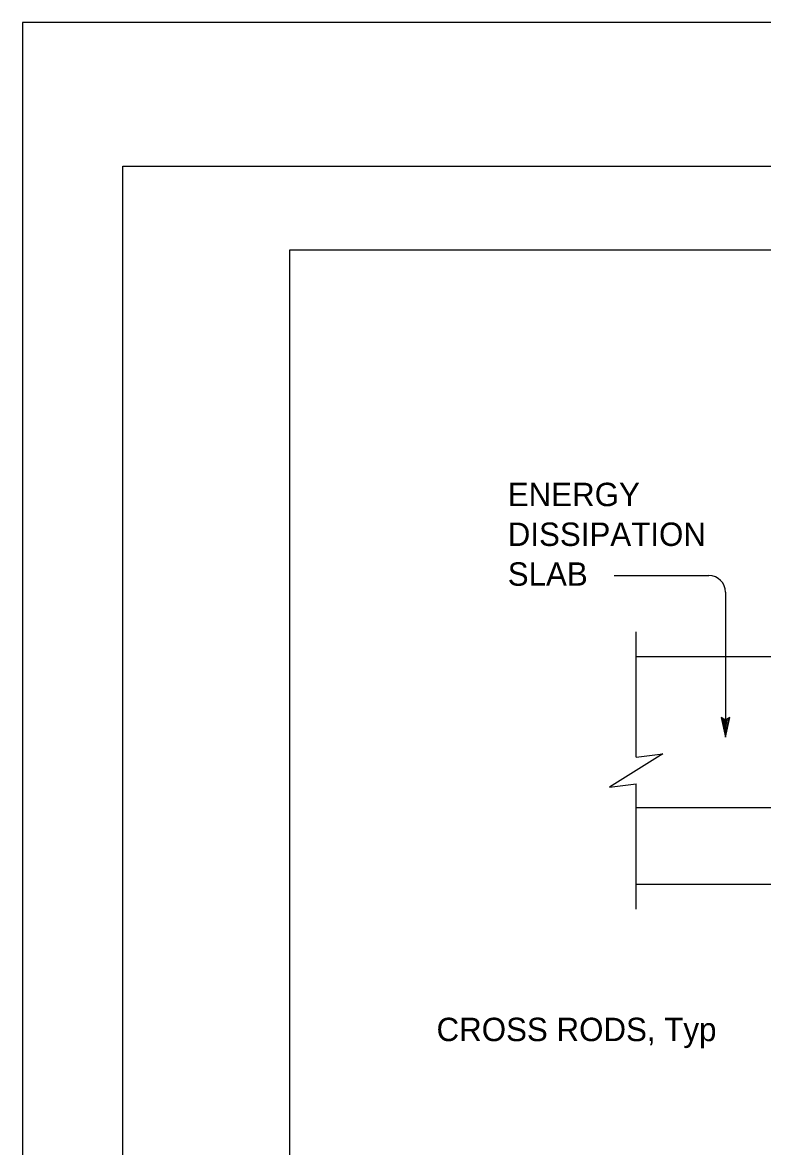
# Model space of a CAD drawing. Extents: x -893 to 867, y -474 to 712.
# Drawn here: x -893.5 to -672.1, y 375.7 to 712 of the extents above; entities that cross this region are included whole.
import ezdxf

# ---------------------------------------------------------------- set-up
doc = ezdxf.new("R2010")
doc.units = 0
for name, color, linetype in [('60 Nongeo Data', 7, 'Continuous'), ('border_PLOTTING-ELEMENTS', 7, 'Continuous'), ('border_rw_22x34_Cut_Lines', 7, 'Continuous'), ('border_SHEET', 7, 'Continuous')]:
    doc.layers.add(name, color=color, linetype=linetype)

msp = doc.modelspace()

# ---------------------------------------------------------------- linework, layer by layer
at = {"layer": '60 Nongeo Data'}
for p, q in [((-716.43, 546.5), (-688.12, 546.5)), ((-683.12, 541.5), (-683.12, 498.11)), ((-709.87, 492.17), (-709.87, 529.66)), ((-289.56, 522.22), (-709.87, 522.22)), ((-709.87, 446.67), (-709.87, 484.17)), ((-289.56, 477.03), (-709.87, 477.03)), ((-642.42, 454.11), (-709.87, 454.11))]:
    msp.add_line(p, q, dxfattribs=at)
msp.add_lwpolyline([(-684.43, 504.02), (-683.12, 498.11), (-681.81, 504.02), (-682.15, 503.81), (-683.11, 499.48), (-684.08, 503.81), (-683.74, 503.6), (-683.12, 500.83), (-682.5, 503.6), (-682.85, 503.39), (-683.12, 502.19), (-683.39, 503.39), (-683.12, 503.23), (-681.81, 504.02), (-683.12, 503.23)], close=True, dxfattribs=at)
msp.add_lwpolyline([(-709.87, 492.17), (-701.87, 493.17), (-717.87, 483.17), (-709.87, 484.17)], dxfattribs=at)
msp.add_arc((-688.12, 541.5), 5, 0, 90, dxfattribs=at)
at = {"layer": 'border_PLOTTING-ELEMENTS'}
for points in [[(-893.45, -474.04), (866.55, -474.04), (866.55, 711.96), (-893.45, 711.96)], [(-863.45, 668.96), (836.55, 668.96), (836.55, -431.04), (-863.45, -431.04)]]:
    msp.add_lwpolyline(points, close=True, dxfattribs=at)
at = {"layer": 'border_rw_22x34_Cut_Lines'}
msp.add_lwpolyline([(-863.45, 668.96), (836.55, 668.96), (836.55, -431.04), (-863.45, -431.04)], close=True, dxfattribs=at)
at = {"layer": 'border_SHEET'}
for p, q in [((-813.45, 643.96), (811.55, 643.96)), ((-813.45, -406.04), (-813.45, 643.96))]:
    msp.add_line(p, q, dxfattribs=at)

# ---------------------------------------------------------------- texts
at = {"layer": '60 Nongeo Data'}
for s, p in [('ENERGY', (-748.28, 567.26)), ('DISSIPATION', (-748.28, 555.36)), ('SLAB', (-748.28, 543.46)), ('CROSS RODS, Typ', (-769.58, 407.22))]:
    msp.add_text(s, height=7, dxfattribs=at).set_placement(p)

doc.saveas('drawing.dxf')
